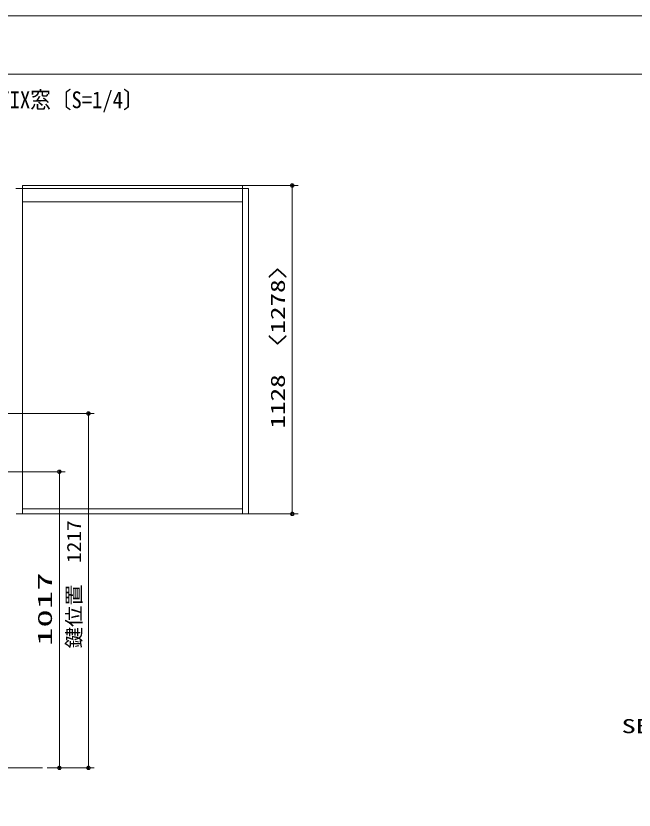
# Model space of a CAD drawing. Units: millimetres on the paper. Extents: x -305 to 305, y -152 to 152.
# Drawn here: x -198.4 to -92.2, y 12.1 to 148.5 of the extents above; entities that cross this region are included whole.
import ezdxf
from ezdxf.enums import TextEntityAlignment as Align

# ---------------------------------------------------------------- set-up
doc = ezdxf.new("R2010")
doc.units = ezdxf.units.MM
doc.linetypes.add('LONG_CHAIN', pattern=[21, 18, -1, 1, -1])
doc.layers.add('0-0_PV', color=7, linetype='Continuous')
for name, color, linetype, lineweight in [('0-1_S1', 7, 'Continuous', 9), ('0-2_0', 7, 'Continuous', 9), ('0-3_S3', 7, 'Continuous', 9), ('0-6_図面枠', 3, 'Continuous', 9), ('0-7_DEFPOINTS', 7, 'Continuous', 9)]:
    doc.layers.add(name, color=color, linetype=linetype, lineweight=lineweight)
doc.styles.add('ＭＳ ゴシック', font='')
doc.styles.get('ＭＳ ゴシック').set_extended_font_data('MS Gothic')

# ---------------------------------------------------------------- blocks, each defined once
blk = doc.blocks.new('_DOTSMALL')
at = {"layer": '0-2_0'}
for p, q in [((0.0746, 0.1), (-0.0746, 0.1)), ((0.1223, -0.0248), (-0.1223, -0.0248))]:
    blk.add_line(p, q, dxfattribs=at)
for points in [[(0.125, 0), (0.124, 0.0157), (0.1211, 0.0311), (0.1162, 0.046), (0.1095, 0.0602), (0.1011, 0.0735), (0.0911, 0.0856), (0.0797, 0.0963), (0.067, 0.1055), (0.0532, 0.1131), (0.0386, 0.1189), (0.0234, 0.1228), (0.0078, 0.1248), (-0.0078, 0.1248), (-0.0234, 0.1228), (-0.0386, 0.1189), (-0.0532, 0.1131), (-0.067, 0.1055), (-0.0797, 0.0963), (-0.0911, 0.0856), (-0.1011, 0.0735), (-0.1095, 0.0602), (-0.1162, 0.046), (-0.1211, 0.0311), (-0.124, 0.0157), (-0.125, 0), (0, 0)], [(-0.125, 0), (-0.124, -0.0157), (-0.1211, -0.0311), (-0.1162, -0.046), (-0.1095, -0.0602), (-0.1011, -0.0735), (-0.0911, -0.0856), (-0.0797, -0.0963), (-0.067, -0.1055), (-0.0532, -0.1131), (-0.0386, -0.1189), (-0.0234, -0.1228), (-0.0078, -0.1248), (0.0078, -0.1248), (0.0234, -0.1228), (0.0386, -0.1189), (0.0532, -0.1131), (0.067, -0.1055), (0.0797, -0.0963), (0.0911, -0.0856), (0.1011, -0.0735), (0.1095, -0.0602), (0.1162, -0.046), (0.1211, -0.0311), (0.124, -0.0157), (0.125, 0), (0, 0)]]:
    blk.add_lwpolyline(points, close=True, dxfattribs=at)

msp = doc.modelspace()

# ---------------------------------------------------------------- linework, layer by layer
at = {"layer": '0-1_S1'}
for p, q in [((-198.389, 118.887), (-158.389, 118.887)), ((-159.439, 119.387), (-149.889, 119.387)), ((-159.439, 62.987), (-159.439, 119.387)), ((-158.389, 62.987), (-158.389, 118.887)), ((-150.889, 119.387), (-150.889, 62.987)), ((-197.239, 116.587), (-159.439, 116.587)), ((-200.614, 80.237), (-184.889, 80.237)), ((-185.889, 80.237), (-185.889, 19.387)), ((-202.441, 70.237), (-189.889, 70.237)), ((-190.889, 70.237), (-190.889, 19.387)), ((-158.389, 62.987), (-198.324, 62.987)), ((-159.439, 63.887), (-197.239, 63.887)), ((-158.389, 62.987), (-149.889, 62.987)), ((-193.004, 19.387), (-189.889, 19.387)), ((-190.889, 19.387), (-184.889, 19.387))]:
    msp.add_line(p, q, dxfattribs=at)
at = {"layer": '0-1_S1', "linetype": 'LONG_CHAIN'}
msp.add_line((-253.757, 19.387), (-185.889, 19.387), dxfattribs=at)
at = {"layer": '0-1_S1'}
msp.add_lwpolyline([(-197.239, 62.997), (-197.239, 119.387), (-159.439, 119.387)], dxfattribs=at)
at = {"layer": '0-6_図面枠'}
msp.add_lwpolyline([(-291.017, -138.498), (108.983, -138.498), (108.983, 138.502), (-291.017, 138.502)], close=True, dxfattribs=at)
at = {"layer": '0-7_DEFPOINTS'}
msp.add_line((118.983, 148.502), (-301.017, 148.502), dxfattribs=at)

# ---------------------------------------------------------------- block references
at = {"layer": '0-1_S1', "xscale": 2.32, "yscale": 2.32}
for p, rotation in [((-150.889, 119.387), 90), ((-185.889, 80.237), 90), ((-190.889, 70.237), 90), ((-150.889, 62.987), 270), ((-190.889, 19.387), 270), ((-185.889, 19.387), 270)]:
    msp.add_blockref('_DOTSMALL', p, dxfattribs=dict(at, rotation=rotation))

# ---------------------------------------------------------------- texts
at = {"layer": '0-0_PV', "style": 'ＭＳ ゴシック', "width": 0.9}
msp.add_text('■【各種部材図面】スイングドア+腰壁FIX窓〔S=1/4〕', height=2.886, dxfattribs=at).set_placement((-263.184, 131.789), align=Align.BOTTOM_LEFT)
at = {"layer": '0-1_S1', "style": 'ＭＳ ゴシック'}
for s, width, p in [('1128 〈1278〉', 1.4, (-151.419, 77.647)), ('鍵位置\u30001217', 1.1, (-186.419, 39.906)), ('1017', 1.9, (-191.419, 40.314))]:
    msp.add_text(s, height=2.444, rotation=90, dxfattribs=dict(at, width=width)).set_placement(p, align=Align.BOTTOM_LEFT)
at = {"layer": '0-3_S3', "style": 'ＭＳ ゴシック', "width": 1.5}
msp.add_text('SBFL', height=2.405, dxfattribs=at).set_placement((-94.346, 24.63), align=Align.BOTTOM_LEFT)

doc.saveas('drawing.dxf')
